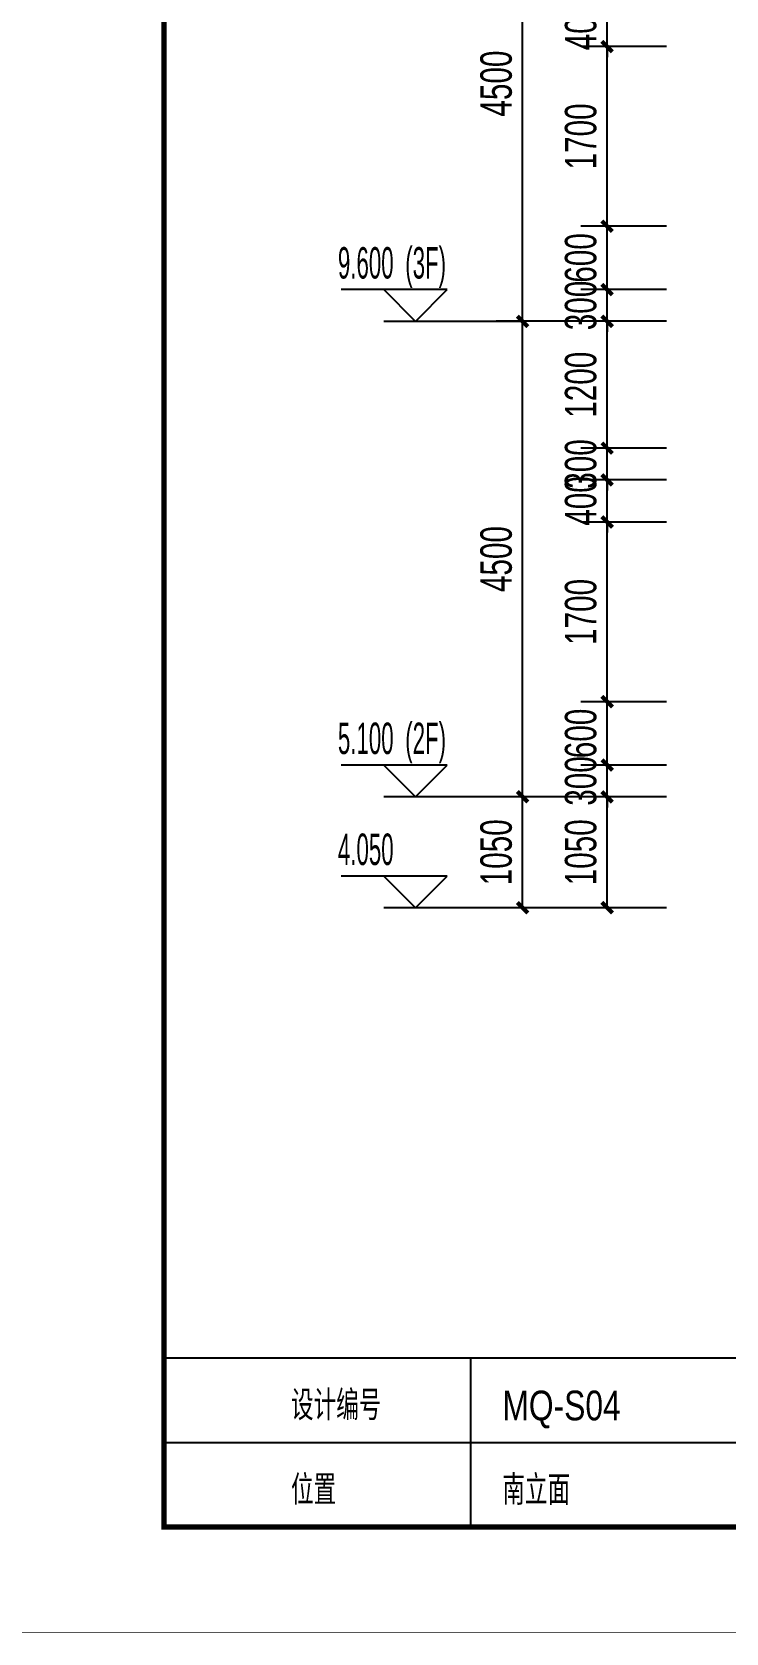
# Model space of a CAD drawing. Extents: x -483182 to 812890, y -390528 to -214858.
# Drawn here: x -208629 to -202063, y -353794 to -338643 of the extents above; entities that cross this region are included whole.
import ezdxf

# ---------------------------------------------------------------- set-up
doc = ezdxf.new("R2010")
doc.units = 0
doc.header["$LTSCALE"] = 1000
doc.header["$MEASUREMENT"] = 0
doc.linetypes.add('ACAD_ISO05W100', pattern=[34, 24, -3, 0.5, -3, 0.5, -3])
for name, color, linetype in [('01-标注_尺寸', 124, 'Continuous'), ('01-标注_标高', 200, 'Continuous'), ('01-标注_轴线坐标', 132, 'Continuous'), ('02-TEXT_标注', 130, 'Continuous'), ('A-0-图名图例', 2, 'Continuous')]:
    doc.layers.add(name, color=color, linetype=linetype)
doc.styles.add('_TCH_DIM', font='ros.shx', dxfattribs={"width": 0.75, "bigfont": 'jd.shx'})
doc.styles.add('_TCH_DIM_T3', font='ros.shx', dxfattribs={"width": 0.705882, "bigfont": 'jd.shx'})
doc.dimstyles.new('_TCH_ARCH&&100', dxfattribs={"dimtxt": 297.5, "dimasz": 100, "dimexe": 250, "dimexo": 300, "dimgap": 100, "dimtad": 1, "dimdec": 0, "dimzin": 0, "dimdsep": 46, "dimtxsty": '_TCH_DIM_T3', "dimblk": 'ARCHTICK', "dimcen": 0.09, "dimclrt": 7, "dimazin": 2, "dimtfac": 1, "dimtdec": 0, "dimtix": 1, "dimtmove": 2, "dimatfit": 3, "dimfxl": 0, "dimtolj": 1, "dimtzin": 0, "dimarcsym": 0})

# ---------------------------------------------------------------- blocks, each defined once
blk = doc.blocks.new('图框-A1')
for points, const_width in [([(0, 0), (841, 0), (841, 594), (0, 594)], 0.05), ([(766, 584), (25, 584), (25, 10), (766, 10)], 0.5)]:
    blk.add_lwpolyline(points, close=True, dxfattribs=dict(const_width=const_width))
blk = doc.blocks.new('_ArchTick')
at = {"color": 0, "linetype": 'ByBlock', "const_width": 0.4}
blk.add_lwpolyline([(-0.5, -0.5), (0.5, 0.5)], dxfattribs=at)
blk = doc.blocks.new('*D1946')
at = {"layer": '01-标注_轴线坐标', "color": 0, "lineweight": -2, "transparency": 16777216}
for p, q in [((-202916, -345881), (-204237, -345881)), ((-203987, -346931), (-203987, -345881)), ((-202916, -346931), (-204237, -346931))]:
    blk.add_line(p, q, dxfattribs=at)
at = {"layer": 'Defpoints', "color": 0, "transparency": 16777216}
for p in [(-203987, -345881), (-202616, -345881), (-202616, -346931)]:
    blk.add_point(p, dxfattribs=at)
at = {"layer": '01-标注_轴线坐标', "color": 0, "lineweight": -2, "transparency": 16777216, "xscale": 100, "yscale": 100, "zscale": 100}
for p, rotation in [((-203987, -345881), 90), ((-203987, -346931), 270)]:
    blk.add_blockref('_ArchTick', p, dxfattribs=dict(at, rotation=rotation))
at = {"layer": '01-标注_轴线坐标', "color": 7, "transparency": 16777216, "insert": (-204236, -346406), "char_height": 297.5, "attachment_point": 5, "rotation": 90, "style": '_TCH_DIM_T3'}
blk.add_mtext('\\A1;1050', dxfattribs=at)
blk = doc.blocks.new('*D1947')
at = {"layer": '01-标注_轴线坐标', "color": 0, "lineweight": -2, "transparency": 16777216}
for p, q in [((-202916, -341381), (-204237, -341381)), ((-203987, -345881), (-203987, -341381)), ((-202916, -345881), (-204237, -345881))]:
    blk.add_line(p, q, dxfattribs=at)
at = {"layer": 'Defpoints', "color": 0, "transparency": 16777216}
for p in [(-203987, -341381), (-202616, -341381), (-202616, -345881)]:
    blk.add_point(p, dxfattribs=at)
at = {"layer": '01-标注_轴线坐标', "color": 0, "lineweight": -2, "transparency": 16777216, "xscale": 100, "yscale": 100, "zscale": 100}
for p, rotation in [((-203987, -341381), 90), ((-203987, -345881), 270)]:
    blk.add_blockref('_ArchTick', p, dxfattribs=dict(at, rotation=rotation))
at = {"layer": '01-标注_轴线坐标', "color": 7, "transparency": 16777216, "insert": (-204236, -343631), "char_height": 297.5, "attachment_point": 5, "rotation": 90, "style": '_TCH_DIM_T3'}
blk.add_mtext('\\A1;4500', dxfattribs=at)
blk = doc.blocks.new('*D1948')
at = {"layer": '01-标注_轴线坐标', "color": 0, "lineweight": -2, "transparency": 16777216}
for p, q in [((-202916, -336881), (-204237, -336881)), ((-203987, -341381), (-203987, -336881)), ((-202916, -341381), (-204237, -341381))]:
    blk.add_line(p, q, dxfattribs=at)
at = {"layer": 'Defpoints', "color": 0, "transparency": 16777216}
for p in [(-203987, -336881), (-202616, -336881), (-202616, -341381)]:
    blk.add_point(p, dxfattribs=at)
at = {"layer": '01-标注_轴线坐标', "color": 0, "lineweight": -2, "transparency": 16777216, "xscale": 100, "yscale": 100, "zscale": 100}
for p, rotation in [((-203987, -336881), 90), ((-203987, -341381), 270)]:
    blk.add_blockref('_ArchTick', p, dxfattribs=dict(at, rotation=rotation))
at = {"layer": '01-标注_轴线坐标', "color": 7, "transparency": 16777216, "insert": (-204236, -339131), "char_height": 297.5, "attachment_point": 5, "rotation": 90, "style": '_TCH_DIM_T3'}
blk.add_mtext('\\A1;4500', dxfattribs=at)
blk = doc.blocks.new('*D1950')
at = {"layer": '01-标注_尺寸', "color": 0, "lineweight": -2, "transparency": 16777216}
for p, q in [((-202626, -345881), (-203437, -345881)), ((-203187, -346931), (-203187, -345881)), ((-202626, -346931), (-203437, -346931))]:
    blk.add_line(p, q, dxfattribs=at)
at = {"layer": 'Defpoints', "color": 0, "transparency": 16777216}
for p in [(-203187, -345881), (-202326, -345881), (-202326, -346931)]:
    blk.add_point(p, dxfattribs=at)
at = {"layer": '01-标注_尺寸', "color": 0, "lineweight": -2, "transparency": 16777216, "xscale": 100, "yscale": 100, "zscale": 100}
for p, rotation in [((-203187, -345881), 90), ((-203187, -346931), 270)]:
    blk.add_blockref('_ArchTick', p, dxfattribs=dict(at, rotation=rotation))
at = {"layer": '01-标注_尺寸', "color": 7, "transparency": 16777216, "insert": (-203436, -346406), "char_height": 297.5, "attachment_point": 5, "rotation": 90, "style": '_TCH_DIM_T3'}
blk.add_mtext('\\A1;1050', dxfattribs=at)
blk = doc.blocks.new('*D1951')
at = {"layer": '01-标注_尺寸', "color": 0, "lineweight": -2, "transparency": 16777216}
for p, q in [((-202626, -345581), (-203437, -345581)), ((-203187, -345581), (-203187, -345481)), ((-203187, -345881), (-203187, -345581)), ((-202626, -345881), (-203437, -345881)), ((-203187, -345881), (-203187, -345981))]:
    blk.add_line(p, q, dxfattribs=at)
at = {"layer": 'Defpoints', "color": 0, "transparency": 16777216}
for p in [(-203187, -345581), (-202326, -345581), (-202326, -345881)]:
    blk.add_point(p, dxfattribs=at)
at = {"layer": '01-标注_尺寸', "color": 0, "lineweight": -2, "transparency": 16777216, "xscale": 100, "yscale": 100, "zscale": 100}
for p, rotation in [((-203187, -345581), 270), ((-203187, -345881), 90)]:
    blk.add_blockref('_ArchTick', p, dxfattribs=dict(at, rotation=rotation))
at = {"layer": '01-标注_尺寸', "color": 7, "transparency": 16777216, "insert": (-203436, -345731), "char_height": 297.5, "attachment_point": 5, "rotation": 90, "style": '_TCH_DIM_T3'}
blk.add_mtext('\\A1;300', dxfattribs=at)
blk = doc.blocks.new('*D1952')
at = {"layer": '01-标注_尺寸', "color": 0, "lineweight": -2, "transparency": 16777216}
for p, q in [((-202626, -344981), (-203437, -344981)), ((-203187, -345581), (-203187, -344981)), ((-202626, -345581), (-203437, -345581))]:
    blk.add_line(p, q, dxfattribs=at)
at = {"layer": 'Defpoints', "color": 0, "transparency": 16777216}
for p in [(-203187, -344981), (-202326, -344981), (-202326, -345581)]:
    blk.add_point(p, dxfattribs=at)
at = {"layer": '01-标注_尺寸', "color": 0, "lineweight": -2, "transparency": 16777216, "xscale": 100, "yscale": 100, "zscale": 100}
for p, rotation in [((-203187, -344981), 90), ((-203187, -345581), 270)]:
    blk.add_blockref('_ArchTick', p, dxfattribs=dict(at, rotation=rotation))
at = {"layer": '01-标注_尺寸', "color": 7, "transparency": 16777216, "insert": (-203436, -345281), "char_height": 297.5, "attachment_point": 5, "rotation": 90, "style": '_TCH_DIM_T3'}
blk.add_mtext('\\A1;600', dxfattribs=at)
blk = doc.blocks.new('*D1953')
at = {"layer": '01-标注_尺寸', "color": 0, "lineweight": -2, "transparency": 16777216}
for p, q in [((-202626, -343281), (-203437, -343281)), ((-203187, -344981), (-203187, -343281)), ((-202626, -344981), (-203437, -344981))]:
    blk.add_line(p, q, dxfattribs=at)
at = {"layer": 'Defpoints', "color": 0, "transparency": 16777216}
for p in [(-203187, -343281), (-202326, -343281), (-202326, -344981)]:
    blk.add_point(p, dxfattribs=at)
at = {"layer": '01-标注_尺寸', "color": 0, "lineweight": -2, "transparency": 16777216, "xscale": 100, "yscale": 100, "zscale": 100}
for p, rotation in [((-203187, -343281), 90), ((-203187, -344981), 270)]:
    blk.add_blockref('_ArchTick', p, dxfattribs=dict(at, rotation=rotation))
at = {"layer": '01-标注_尺寸', "color": 7, "transparency": 16777216, "insert": (-203436, -344131), "char_height": 297.5, "attachment_point": 5, "rotation": 90, "style": '_TCH_DIM_T3'}
blk.add_mtext('\\A1;1700', dxfattribs=at)
blk = doc.blocks.new('*D1954')
at = {"layer": '01-标注_尺寸', "color": 0, "lineweight": -2, "transparency": 16777216}
for p, q in [((-203187, -342881), (-203187, -342781)), ((-202626, -342881), (-203437, -342881)), ((-203187, -343281), (-203187, -342881)), ((-202626, -343281), (-203437, -343281)), ((-203187, -343281), (-203187, -343381))]:
    blk.add_line(p, q, dxfattribs=at)
at = {"layer": 'Defpoints', "color": 0, "transparency": 16777216}
for p in [(-203187, -342881), (-202326, -342881), (-202326, -343281)]:
    blk.add_point(p, dxfattribs=at)
at = {"layer": '01-标注_尺寸', "color": 0, "lineweight": -2, "transparency": 16777216, "xscale": 100, "yscale": 100, "zscale": 100}
for p, rotation in [((-203187, -342881), 270), ((-203187, -343281), 90)]:
    blk.add_blockref('_ArchTick', p, dxfattribs=dict(at, rotation=rotation))
at = {"layer": '01-标注_尺寸', "color": 7, "transparency": 16777216, "insert": (-203436, -343081), "char_height": 297.5, "attachment_point": 5, "rotation": 90, "style": '_TCH_DIM_T3'}
blk.add_mtext('\\A1;400', dxfattribs=at)
blk = doc.blocks.new('*D1955')
at = {"layer": '01-标注_尺寸', "color": 0, "lineweight": -2, "transparency": 16777216}
for p, q in [((-203187, -342581), (-203187, -342481)), ((-202626, -342581), (-203437, -342581)), ((-203187, -342881), (-203187, -342581)), ((-202626, -342881), (-203437, -342881)), ((-203187, -342881), (-203187, -342981))]:
    blk.add_line(p, q, dxfattribs=at)
at = {"layer": 'Defpoints', "color": 0, "transparency": 16777216}
for p in [(-203187, -342581), (-202326, -342581), (-202326, -342881)]:
    blk.add_point(p, dxfattribs=at)
at = {"layer": '01-标注_尺寸', "color": 0, "lineweight": -2, "transparency": 16777216, "xscale": 100, "yscale": 100, "zscale": 100}
for p, rotation in [((-203187, -342581), 270), ((-203187, -342881), 90)]:
    blk.add_blockref('_ArchTick', p, dxfattribs=dict(at, rotation=rotation))
at = {"layer": '01-标注_尺寸', "color": 7, "transparency": 16777216, "insert": (-203436, -342731), "char_height": 297.5, "attachment_point": 5, "rotation": 90, "style": '_TCH_DIM_T3'}
blk.add_mtext('\\A1;300', dxfattribs=at)
blk = doc.blocks.new('*D1956')
at = {"layer": '01-标注_尺寸', "color": 0, "lineweight": -2, "transparency": 16777216}
for p, q in [((-202626, -341381), (-203437, -341381)), ((-203187, -342581), (-203187, -341381)), ((-202626, -342581), (-203437, -342581))]:
    blk.add_line(p, q, dxfattribs=at)
at = {"layer": 'Defpoints', "color": 0, "transparency": 16777216}
for p in [(-203187, -341381), (-202326, -341381), (-202326, -342581)]:
    blk.add_point(p, dxfattribs=at)
at = {"layer": '01-标注_尺寸', "color": 0, "lineweight": -2, "transparency": 16777216, "xscale": 100, "yscale": 100, "zscale": 100}
for p, rotation in [((-203187, -341381), 90), ((-203187, -342581), 270)]:
    blk.add_blockref('_ArchTick', p, dxfattribs=dict(at, rotation=rotation))
at = {"layer": '01-标注_尺寸', "color": 7, "transparency": 16777216, "insert": (-203436, -341981), "char_height": 297.5, "attachment_point": 5, "rotation": 90, "style": '_TCH_DIM_T3'}
blk.add_mtext('\\A1;1200', dxfattribs=at)
blk = doc.blocks.new('*D1957')
at = {"layer": '01-标注_尺寸', "color": 0, "lineweight": -2, "transparency": 16777216}
for p, q in [((-203187, -341081), (-203187, -340981)), ((-202626, -341081), (-203437, -341081)), ((-203187, -341381), (-203187, -341081)), ((-202626, -341381), (-203437, -341381)), ((-203187, -341381), (-203187, -341481))]:
    blk.add_line(p, q, dxfattribs=at)
at = {"layer": 'Defpoints', "color": 0, "transparency": 16777216}
for p in [(-203187, -341081), (-202326, -341081), (-202326, -341381)]:
    blk.add_point(p, dxfattribs=at)
at = {"layer": '01-标注_尺寸', "color": 0, "lineweight": -2, "transparency": 16777216, "xscale": 100, "yscale": 100, "zscale": 100}
for p, rotation in [((-203187, -341081), 270), ((-203187, -341381), 90)]:
    blk.add_blockref('_ArchTick', p, dxfattribs=dict(at, rotation=rotation))
at = {"layer": '01-标注_尺寸', "color": 7, "transparency": 16777216, "insert": (-203436, -341231), "char_height": 297.5, "attachment_point": 5, "rotation": 90, "style": '_TCH_DIM_T3'}
blk.add_mtext('\\A1;300', dxfattribs=at)
blk = doc.blocks.new('*D1958')
at = {"layer": '01-标注_尺寸', "color": 0, "lineweight": -2, "transparency": 16777216}
for p, q in [((-202626, -340481), (-203437, -340481)), ((-203187, -341081), (-203187, -340481)), ((-202626, -341081), (-203437, -341081))]:
    blk.add_line(p, q, dxfattribs=at)
at = {"layer": 'Defpoints', "color": 0, "transparency": 16777216}
for p in [(-203187, -340481), (-202326, -340481), (-202326, -341081)]:
    blk.add_point(p, dxfattribs=at)
at = {"layer": '01-标注_尺寸', "color": 0, "lineweight": -2, "transparency": 16777216, "xscale": 100, "yscale": 100, "zscale": 100}
for p, rotation in [((-203187, -340481), 90), ((-203187, -341081), 270)]:
    blk.add_blockref('_ArchTick', p, dxfattribs=dict(at, rotation=rotation))
at = {"layer": '01-标注_尺寸', "color": 7, "transparency": 16777216, "insert": (-203436, -340781), "char_height": 297.5, "attachment_point": 5, "rotation": 90, "style": '_TCH_DIM_T3'}
blk.add_mtext('\\A1;600', dxfattribs=at)
blk = doc.blocks.new('*D1959')
at = {"layer": '01-标注_尺寸', "color": 0, "lineweight": -2, "transparency": 16777216}
for p, q in [((-202626, -338781), (-203437, -338781)), ((-203187, -340481), (-203187, -338781)), ((-202626, -340481), (-203437, -340481))]:
    blk.add_line(p, q, dxfattribs=at)
at = {"layer": 'Defpoints', "color": 0, "transparency": 16777216}
for p in [(-203187, -338781), (-202326, -338781), (-202326, -340481)]:
    blk.add_point(p, dxfattribs=at)
at = {"layer": '01-标注_尺寸', "color": 0, "lineweight": -2, "transparency": 16777216, "xscale": 100, "yscale": 100, "zscale": 100}
for p, rotation in [((-203187, -338781), 90), ((-203187, -340481), 270)]:
    blk.add_blockref('_ArchTick', p, dxfattribs=dict(at, rotation=rotation))
at = {"layer": '01-标注_尺寸', "color": 7, "transparency": 16777216, "insert": (-203436, -339631), "char_height": 297.5, "attachment_point": 5, "rotation": 90, "style": '_TCH_DIM_T3'}
blk.add_mtext('\\A1;1700', dxfattribs=at)
blk = doc.blocks.new('*D1960')
at = {"layer": '01-标注_尺寸', "color": 0, "lineweight": -2, "transparency": 16777216}
for p, q in [((-203187, -338381), (-203187, -338281)), ((-202626, -338381), (-203437, -338381)), ((-203187, -338781), (-203187, -338381)), ((-202626, -338781), (-203437, -338781)), ((-203187, -338781), (-203187, -338881))]:
    blk.add_line(p, q, dxfattribs=at)
at = {"layer": 'Defpoints', "color": 0, "transparency": 16777216}
for p in [(-203187, -338381), (-202326, -338381), (-202326, -338781)]:
    blk.add_point(p, dxfattribs=at)
at = {"layer": '01-标注_尺寸', "color": 0, "lineweight": -2, "transparency": 16777216, "xscale": 100, "yscale": 100, "zscale": 100}
for p, rotation in [((-203187, -338381), 270), ((-203187, -338781), 90)]:
    blk.add_blockref('_ArchTick', p, dxfattribs=dict(at, rotation=rotation))
at = {"layer": '01-标注_尺寸', "color": 7, "transparency": 16777216, "insert": (-203436, -338581), "char_height": 297.5, "attachment_point": 5, "rotation": 90, "style": '_TCH_DIM_T3'}
blk.add_mtext('\\A1;400', dxfattribs=at)

msp = doc.modelspace()

# ---------------------------------------------------------------- linework, layer by layer
at = {"layer": '01-标注_标高'}
for p, q in [((-204699.9, -341081.1), (-205704.4, -341081.1)), ((-204999.9, -341381.1), (-205299.9, -341081.1)), ((-204999.9, -341381.1), (-204699.9, -341081.1)), ((-203987.4, -341381.1), (-205299.9, -341381.1)), ((-204699.9, -345581.1), (-205704.4, -345581.1)), ((-204999.9, -345881.1), (-205299.9, -345581.1)), ((-204999.9, -345881.1), (-204699.9, -345581.1)), ((-203987.4, -345881.1), (-205299.9, -345881.1)), ((-204699.9, -346631.1), (-205704.4, -346631.1)), ((-204999.9, -346931.1), (-205299.9, -346631.1)), ((-204999.9, -346931.1), (-204699.9, -346631.1)), ((-203987.4, -346931.1), (-205299.9, -346931.1))]:
    msp.add_line(p, q, dxfattribs=at)
at = {"layer": 'A-0-图名图例'}
for p, q in [((-207380, -351191.9), (-133280, -351191.9)), ((-204478.5, -351191.9), (-204478.5, -352791.9)), ((-207380, -351991.9), (-133280, -351991.9)), ((-207380, -352791.9), (-133280, -352791.9))]:
    msp.add_line(p, q, dxfattribs=at)

# ---------------------------------------------------------------- block references
at = {"xscale": 100, "yscale": 100, "zscale": 100}
msp.add_blockref('图框-A1', (-209880, -353791.9), dxfattribs=at)

# ---------------------------------------------------------------- texts
at = {"layer": '02-TEXT_标注', "style": '_TCH_DIM', "width": 0.529412}
for s, p in [('9.600', (-205734.4, -340976.1)), ('(3F)', (-205097.2, -340976.1)), ('5.100', (-205734.4, -345476.1)), ('(2F)', (-205097.2, -345476.1)), ('4.050', (-205734.4, -346526.1))]:
    msp.add_text(s, height=297.5, dxfattribs=at).set_placement(p)
at = {"layer": '02-TEXT_标注', "linetype": 'ACAD_ISO05W100', "style": '_TCH_DIM', "width": 0.8}
for s, p in [('设计编号', (-206178.5, -351780.4)), ('MQ-S04', (-204178.5, -351781.9)), ('位置', (-206178.5, -352581.9)), ('南立面', (-204178.5, -352581.9))]:
    msp.add_text(s, height=281.25, dxfattribs=at).set_placement(p)

# ---------------------------------------------------------------- dimensions: what is measured, and where the dimension line sits
at = {"layer": '01-标注_尺寸'}
for p1, p2, picture, middle in [((-202326, -338781.1), (-202326, -338381.1), '*D1960', (-203436.1, -338581.1)), ((-202326, -340481.1), (-202326, -338781.1), '*D1959', (-203436.1, -339631.1)), ((-202326, -341081.1), (-202326, -340481.1), '*D1958', (-203436.1, -340781.1)), ((-202326, -341381.1), (-202326, -341081.1), '*D1957', (-203436.1, -341231.1)), ((-202326, -342581.1), (-202326, -341381.1), '*D1956', (-203436.1, -341981.1)), ((-202326, -342881.1), (-202326, -342581.1), '*D1955', (-203436.1, -342731.1)), ((-202326, -343281.1), (-202326, -342881.1), '*D1954', (-203436.1, -343081.1)), ((-202326, -344981.1), (-202326, -343281.1), '*D1953', (-203436.1, -344131.1)), ((-202326, -345581.1), (-202326, -344981.1), '*D1952', (-203436.1, -345281.1)), ((-202326, -345881.1), (-202326, -345581.1), '*D1951', (-203436.1, -345731.1)), ((-202326, -346931.1), (-202326, -345881.1), '*D1950', (-203436.1, -346406.1))]:
    dim = msp.add_aligned_dim(p1=p1, p2=p2, distance=861.4, dimstyle='_TCH_ARCH&&100', dxfattribs=at)
    dim.commit()
    dim.dimension.update_dxf_attribs({"geometry": picture, "text_midpoint": middle})
at = {"layer": '01-标注_轴线坐标'}
for p1, p2, picture, middle in [((-202615.7, -341381.1), (-202615.7, -336881.1), '*D1948', (-204236.1, -339131.1)), ((-202615.7, -345881.1), (-202615.7, -341381.1), '*D1947', (-204236.1, -343631.1)), ((-202615.7, -346931.1), (-202615.7, -345881.1), '*D1946', (-204236.1, -346406.1))]:
    dim = msp.add_aligned_dim(p1=p1, p2=p2, distance=1371.7, dimstyle='_TCH_ARCH&&100', dxfattribs=at)
    dim.commit()
    dim.dimension.update_dxf_attribs({"geometry": picture, "text_midpoint": middle})

doc.saveas('drawing.dxf')
